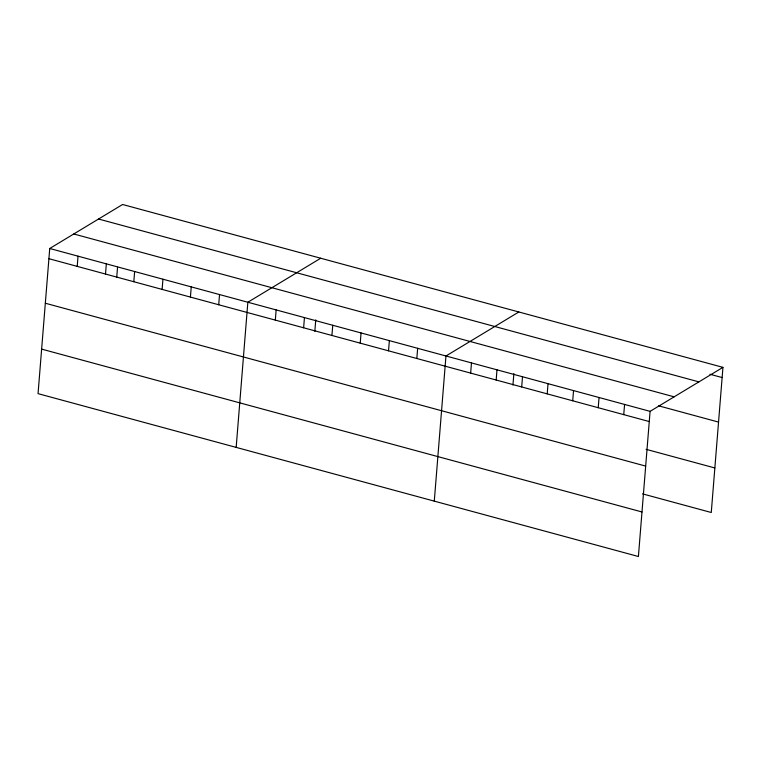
<?xml version="1.0" encoding="UTF-8"?>
<svg xmlns="http://www.w3.org/2000/svg" width="761" height="761" viewBox="0 0 761 761"><rect width="100%" height="100%" fill="white"/><g stroke="black" fill="none" stroke-linecap="round" stroke-linejoin="round"><path stroke-width="1.14" d="M722.95 367.354L122.597 204.49L49.731 248.495L38.05 393.646L638.403 556.51L650.084 411.359L722.95 367.354L711.269 512.505L642.493 493.851M77.213 266.369L78.031 256.172M105.513 274.046L106.331 263.848M116.718 277.575L117.546 267.254M133.812 281.722L134.64 271.525M162.122 289.408L162.94 279.211M190.421 297.085L191.239 286.887M218.721 304.761L219.539 294.564M236.167 447.392L247.848 302.241L320.714 258.236M275.33 320.115L276.148 309.917M303.629 327.791L304.448 317.594M314.835 331.32L315.758 319.848M331.929 335.468L332.757 325.27M360.238 343.144L361.056 332.947M388.538 350.831L389.356 340.633M416.838 358.507L417.656 348.31M434.284 501.138L445.965 355.986L518.831 311.981M470.659 373.099L471.478 362.902M496.172 380.024L496.99 369.827M512.952 385.066L513.875 373.594M521.685 386.949L522.512 376.752M547.207 393.865L548.025 383.668M572.719 400.79L573.537 390.593M598.232 407.715L599.05 397.518M623.744 414.631L624.572 404.433M709.927 374.241L722.132 377.551M98.549 219.016L698.902 381.879M73.779 233.979L674.132 396.833M658.645 405.832L718.546 422.089M49.731 248.495L650.084 411.359M48.904 258.692L649.266 421.556M646.079 449.313L714.855 467.967M45.327 303.23L645.68 466.093M41.636 349.109L641.989 511.972"/></g></svg>
